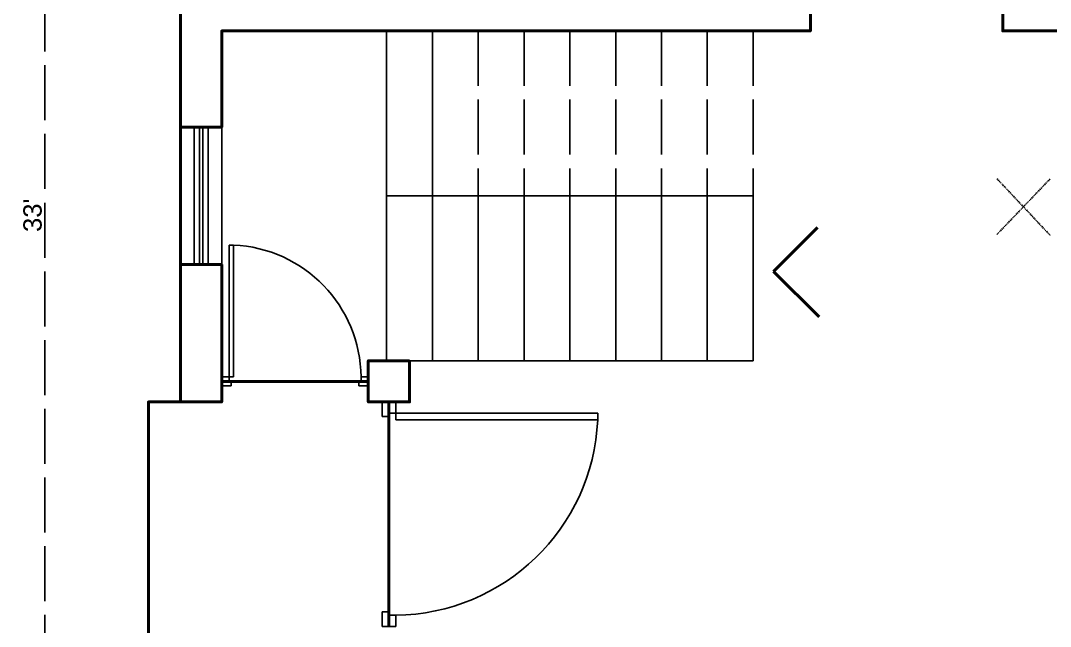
# Model space of a CAD drawing. Header units: feet. Extents: x 3867 to 6666, y -160 to 1574.
# Drawn here: x 5142.3 to 5367.1, y 1243.1 to 1375.4 of the extents above; entities that cross this region are included whole.
import ezdxf

# ---------------------------------------------------------------- set-up
doc = ezdxf.new("R2010")
doc.units = ezdxf.units.FT
doc.linetypes.add('ACAD_ISO02W100', pattern=[15, 12, -3])
doc.linetypes.add('DASHED2', pattern=[0.375, 0.25, -0.125])
doc.layers.add('5', color=5, linetype='Continuous')
doc.layers.add('WINDOW', color=32, linetype='Continuous')
doc.styles.get("Standard").update_dxf_attribs({"font": 'arial.ttf'})
doc.dimstyles.new('ISO-25', dxfattribs={"dimtxt": 4, "dimasz": 3, "dimexe": 1.25, "dimexo": 0.625, "dimtad": 1, "dimdec": 0, "dimlunit": 4, "dimtxsty": 'Standard', "dimblk": 'ARCHTICK', "dimcen": 2.5, "dimadec": 0, "dimazin": 0, "dimtfac": 1, "dimtdec": 0, "dimtmove": 0, "dimatfit": 3, "dimfxl": 1, "dimarcsym": 0})

# ---------------------------------------------------------------- blocks, each defined once
blk = doc.blocks.new('_ArchTick')
at = {"color": 0, "linetype": 'ByBlock', "const_width": 0.15}
blk.add_lwpolyline([(-0.5, -0.5), (0.5, 0.5)], dxfattribs=at)
blk = doc.blocks.new('*D26')
at = {"color": 0, "linetype": 'ACAD_ISO02W100', "lineweight": -2, "transparency": 16777216}
for p, q in [((5195.8, 1530.6), (5146.37, 1530.6)), ((5147.62, 1530.6), (5147.62, 1135.1)), ((5195.8, 1135.1), (5146.37, 1135.1))]:
    blk.add_line(p, q, dxfattribs=at)
at = {"layer": 'Defpoints', "color": 0, "linetype": 'ACAD_ISO02W100', "transparency": 16777216}
for p in [(5196.42, 1530.6), (5147.62, 1135.1), (5196.42, 1135.1)]:
    blk.add_point(p, dxfattribs=at)
at = {"color": 0, "linetype": 'ACAD_ISO02W100', "lineweight": -2, "transparency": 16777216, "xscale": 3, "yscale": 3, "zscale": 3}
for p, rotation in [((5147.62, 1530.6), 90), ((5147.62, 1135.1), 270)]:
    blk.add_blockref('_ArchTick', p, dxfattribs=dict(at, rotation=rotation))
at = {"color": 0, "linetype": 'ACAD_ISO02W100', "transparency": 16777216, "insert": (5144.95, 1332.85), "char_height": 4, "attachment_point": 5, "rotation": 90}
blk.add_mtext("33'", dxfattribs=at)
blk = doc.blocks.new('WD_WIN4')
for p, q in [((-0.5, 0.5), (0.5, 0.5)), ((-0.5, 0.12), (0.5, 0.12)), ((-0.5, -0.12), (0.5, -0.12)), ((-0.5, -0.5), (0.5, -0.5))]:
    blk.add_line(p, q)
blk = doc.blocks.new('DR_D01')
for p, q in [((-0.45, 0.93), (-0.42, 0.93)), ((-0.45, 0.03), (-0.45, 0.93)), ((-0.42, 0.03), (-0.42, 0.93)), ((-0.5, 0.03), (-0.42, 0.03)), ((-0.5, 0.03), (-0.5, -0.03)), ((-0.45, 0.03), (-0.45, 0)), ((-0.45, 0), (-0.435, 0)), ((-0.435, 0), (-0.435, -0.03)), ((0.435, 0), (0.435, -0.03)), ((0.45, 0), (0.435, 0)), ((0.45, 0.03), (0.45, 0)), ((0.5, 0.03), (0.45, 0.03)), ((0.5, -0.03), (0.5, 0.03)), ((-0.435, -0.03), (-0.5, -0.03)), ((0.435, -0.03), (0.5, -0.03))]:
    blk.add_line(p, q)
blk.add_arc((-0.4602, 0.0206), 0.9103, 0.5915, 87.4664)

msp = doc.modelspace()

# ---------------------------------------------------------------- linework, layer by layer
for p, q in [((5177.24, 1292.1), (5177.24, 1530.6)), ((5314.74, 1373.1), (5314.74, 1377.6)), ((5356.74, 1377.6), (5356.74, 1373.1)), ((5186.24, 1301.1), (5186.24, 1373.1)), ((5186.24, 1373.1), (5314.74, 1373.1)), ((5222.24, 1301.1), (5222.24, 1373.1)), ((5232.24, 1301.1), (5232.24, 1373.1)), ((5356.74, 1373.1), (5379.74, 1373.1)), ((5186.24, 1352.1), (5177.24, 1352.1)), ((5222.24, 1337.1), (5302.24, 1337.1)), ((5242.24, 1301.1), (5242.24, 1337.1)), ((5252.24, 1301.1), (5252.24, 1337.1)), ((5262.24, 1301.1), (5262.24, 1337.1)), ((5272.24, 1301.1), (5272.24, 1337.1)), ((5282.24, 1301.1), (5282.24, 1337.1)), ((5292.24, 1301.1), (5292.24, 1337.1)), ((5302.24, 1301.1), (5302.24, 1337.1)), ((5186.24, 1322.1), (5177.24, 1322.1)), ((5218.24, 1301.1), (5227.24, 1301.1)), ((5227.24, 1292.1), (5227.24, 1301.1)), ((5227.24, 1301.1), (5302.24, 1301.1)), ((5170.24, 1135.1), (5170.24, 1292.1)), ((5170.24, 1292.1), (5186.24, 1292.1)), ((5218.24, 1292.1), (5227.24, 1292.1))]:
    msp.add_line(p, q)
at = {"linetype": 'ACAD_ISO02W100'}
for p, q in [((5242.24, 1373.1), (5242.24, 1337.1)), ((5252.24, 1373.1), (5252.24, 1337.1)), ((5262.24, 1373.1), (5262.24, 1337.1)), ((5272.24, 1373.1), (5272.24, 1337.1)), ((5282.24, 1373.1), (5282.24, 1337.1)), ((5292.24, 1373.1), (5292.24, 1337.1)), ((5302.24, 1373.1), (5302.24, 1337.1))]:
    msp.add_line(p, q, dxfattribs=at)
at = {"color": 1, "linetype": 'DASHED2'}
for p, q in [((5355.48, 1340.84), (5367.06, 1328.52)), ((5355.48, 1328.67), (5367.06, 1340.77))]:
    msp.add_line(p, q, dxfattribs=at)
at = {"color": 1, "lineweight": 40}
for q in [(5316.29, 1330.16), (5316.63, 1310.67)]:
    msp.add_line((5306.71, 1320.59), q, dxfattribs=at)
at = {"lineweight": 40}
for p, q in [((5186.24, 1301.1), (5186.24, 1292.1)), ((5218.24, 1292.1), (5218.24, 1301.1)), ((5218.24, 1296.6), (5186.24, 1296.6)), ((5222.74, 1243.1), (5222.74, 1292.1))]:
    msp.add_line(p, q, dxfattribs=at)
at = {"color": 1, "lineweight": 40}
msp.add_lwpolyline([(5170.24, 1135.1), (5375.24, 1135.1), (5375.24, 1042.1), (5477.05, 1042.1), (5477.05, 1075.1), (5548.74, 1075.1), (5548.74, 1530.6), (5177.24, 1530.6), (5177.24, 1292.1), (5170.24, 1292.1)], close=True, dxfattribs=at)
at = {"lineweight": 40}
for points in [[(5548.74, 1425.6), (5539.74, 1425.6), (5539.74, 1377.6), (5356.74, 1377.6), (5356.74, 1373.1), (5379.74, 1373.1), (5379.74, 1337.1), (5384.24, 1337.1), (5384.24, 1373.1), (5539.74, 1373.1), (5539.74, 1350.22), (5548.74, 1350.22)], [(5186.24, 1398.9), (5177.24, 1398.9), (5177.24, 1352.1), (5186.24, 1352.1), (5186.24, 1373.1), (5314.74, 1373.1), (5314.74, 1377.6), (5186.24, 1377.6)], [(5186.24, 1322.1), (5177.24, 1322.1), (5177.24, 1292.1), (5186.24, 1292.1), (5186.24, 1301.1)], [(5227.24, 1301.1), (5218.24, 1301.1), (5218.24, 1292.1), (5227.24, 1292.1)]]:
    msp.add_lwpolyline(points, close=True, dxfattribs=at)

# ---------------------------------------------------------------- block references
at = {"layer": '5', "xscale": -30, "yscale": 3, "zscale": 30, "rotation": 270.0000000000118}
msp.add_blockref('WD_WIN4', (5181.74, 1337.1), dxfattribs=at)
at = {"layer": 'WINDOW'}
for p, xscale, yscale, zscale, rotation in [((5202.24, 1296.6), 31.99999999999989, 31.99999999999989, 31.99999999999989, 359.9999999999884), ((5222.74, 1267.6), 49, 49, 49, 269.9999999999822)]:
    msp.add_blockref('DR_D01', p, dxfattribs=dict(at, xscale=xscale, yscale=yscale, zscale=zscale, rotation=rotation))

# ---------------------------------------------------------------- dimensions: what is measured, and where the dimension line sits
at = {"color": 5, "linetype": 'ACAD_ISO02W100'}
dim = msp.add_linear_dim(base=(5147.61756743, 1135.10395616), p1=(5196.42345465, 1530.60395616), p2=(5196.42345465, 1135.10395616), angle=90, dimstyle='ISO-25', dxfattribs=at)
dim.commit()
dim.dimension.update_dxf_attribs({"geometry": '*D26', "text_midpoint": (5147.61756743, 1332.85395616), "dimtype": 160})

doc.saveas('drawing.dxf')
